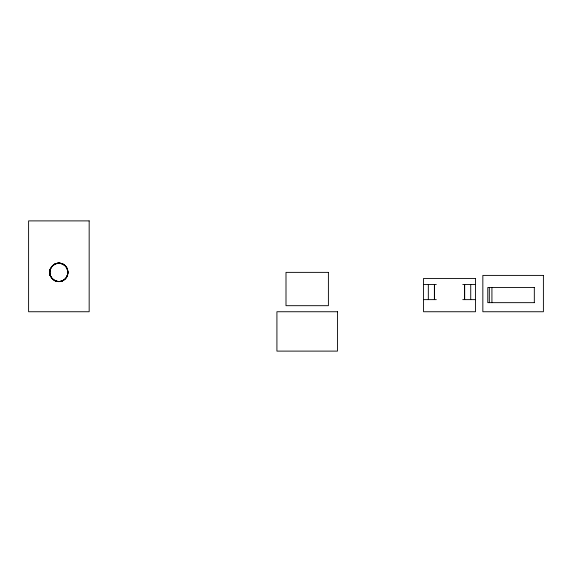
<?xml version="1.0" encoding="UTF-8"?>
<svg xmlns="http://www.w3.org/2000/svg" width="572" height="572" viewBox="0 0 572 572"><rect width="100%" height="100%" fill="white"/><g stroke="black" fill="none" stroke-linecap="round" stroke-linejoin="round"><path stroke-width="0.86" d="M50.679 268.468L50.5 268.876L52.152 266.273L54.976 264.171L54.583 264.371M62.791 280.573L65.616 278.478L67.267 275.868A9.195 9.088 51.1 0 1 65.33 278.821A8.98 8.873 -33.5 0 1 52.359 278.893M67.088 276.276L67.267 275.868M66.667 277.062L66.881 276.676M63.185 280.373L63.571 280.151M423.559 284.484L436.293 284.484M462.762 284.484L475.496 284.484M534.555 287.516L487.78 287.516L487.78 302.652L534.563 302.652M423.559 299.628L436.293 299.628M462.762 299.628L475.496 299.628M63.185 264.371L62.791 264.171L65.616 266.273L67.267 268.876A9.195 9.088 -51.1 0 0 65.33 265.923A8.98 8.873 33.5 0 0 52.359 265.851M54.197 280.151L54.976 280.573L52.152 278.478L50.5 275.868M63.571 264.593L63.95 264.829M52.774 279.1L52.46 278.793A9.195 8.966 -83.4 0 1 50.751 276.233M66.667 267.689L67.088 268.468M534.319 287.516L534.319 302.652M491.927 287.516L491.927 302.652M489.317 287.516L489.317 302.652M470.727 284.484L470.727 299.628M464.671 284.484L464.671 299.628M464.528 284.484L464.528 299.628M434.527 284.484L434.527 299.628M434.384 284.484L434.384 299.628M428.328 284.484L428.328 299.628M67.174 268.919A8.544 7.815 -90 0 1 67.174 275.826A8.594 7.929 90 0 0 67.181 268.919A8.594 7.929 -90 0 1 67.181 275.826M65.272 265.987A9.195 8.966 -83.4 0 1 67.017 268.511A8.794 8.373 -90 0 1 67.031 276.24A9.195 8.966 83.4 0 1 65.272 278.757M65.408 265.851A8.98 8.873 -33.5 0 0 52.431 265.923A9.195 9.088 51.1 0 0 50.436 268.854A8.544 8.058 -87.3 0 0 50.393 275.926A9.195 9.088 -51.1 0 0 52.438 278.821A8.98 8.873 33.5 0 0 65.408 278.893M50.622 276.297A8.794 8.537 86.1 0 1 50.415 268.847A8.594 8.151 -87.3 0 0 50.4 275.918A8.794 8.537 -86.1 0 1 50.622 268.447M50.751 268.511A9.195 8.966 83.4 0 1 52.495 265.987M89.168 220.892L28.6 220.892L28.6 311.74L89.168 311.74L89.168 220.892M328.399 272.372L286 272.372L286 305.684L328.399 305.684L328.399 272.372M543.4 275.404L482.839 275.404L482.847 311.74L543.4 311.74L543.4 275.404M475.496 278.428L423.559 278.428L423.559 311.74L475.496 311.74L475.496 278.428M337.48 311.74L276.919 311.74L276.919 351.108L337.48 351.108L337.48 311.74M62.841 264.078A8.637 8.208 -2.9 0 0 54.941 264.114A8.673 8.28 3 0 1 62.82 264.114A8.673 8.28 -3 0 0 54.948 264.114A8.637 8.208 2.9 0 1 62.82 264.114M50.393 268.826A8.544 8.058 87.3 0 0 50.422 275.911A8.594 8.151 87.3 0 1 50.4 268.833M54.926 280.666A8.637 8.208 -2.9 0 0 62.82 280.637A8.673 8.28 3 0 1 54.948 280.63A8.673 8.28 -3 0 0 62.82 280.63A8.637 8.208 2.9 0 1 54.941 280.637"/></g></svg>
